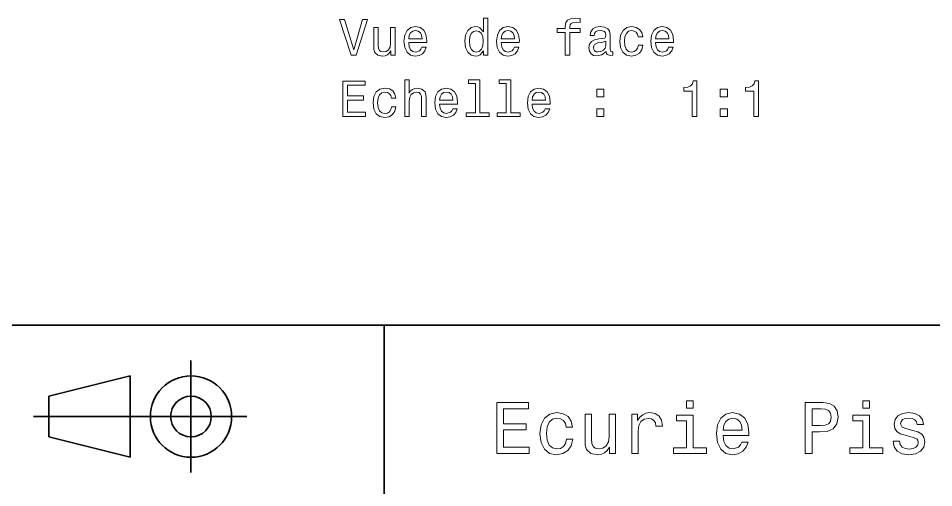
# Model space of a CAD drawing. Extents: x 0 to 297, y 0 to 210.
# Drawn here: x 126 to 216.1, y 54 to 100.2 of the extents above; entities that cross this region are included whole.
import ezdxf

# ---------------------------------------------------------------- set-up
doc = ezdxf.new("R2010")
doc.units = 0

msp = doc.modelspace()

# ---------------------------------------------------------------- linework, layer by layer
at = {"color": 7, "lineweight": 35}
for p, q in [((97, 70), (287, 70)), ((162, 10), (162, 70)), ((127.5, 61), (148.5, 61))]:
    msp.add_line(p, q, dxfattribs=at)
at = {"color": 7, "lineweight": 35, "ltscale": 0.275}
msp.add_line((143, 55.5), (143, 66.5), dxfattribs=at)
at = {"color": 7, "lineweight": 35, "ltscale": 0.206155}
for p, q in [((129, 63), (137, 65)), ((137, 57), (129, 59))]:
    msp.add_line(p, q, dxfattribs=at)
at = {"color": 7, "lineweight": 35, "ltscale": 0.2}
msp.add_line((137, 65), (137, 57), dxfattribs=at)
at = {"color": 7, "lineweight": 35, "ltscale": 0.1}
msp.add_line((129, 59), (129, 63), dxfattribs=at)
at = {"color": 7, "lineweight": 13}
for points in [[(159.890701, 100.064728), (159.013168, 97.084183), (158.110443, 100.064728), (157.631332, 100.064728), (158.761017, 96.559685), (159.265335, 96.559685), (160.369797, 100.064728)], [(171.777588, 96.978271), (171.777588, 96.559685), (172.22139, 96.559685), (172.22139, 100.180725), (171.782623, 100.180725), (171.782623, 98.854355), (171.444733, 99.23764), (171.237961, 99.328415), (171.000931, 99.363716), (170.57225, 99.262856), (170.239395, 98.980431), (170.022537, 98.526543), (169.946899, 97.916313), (170.022537, 97.306084), (170.239395, 96.847145), (170.57225, 96.559685), (171.000931, 96.463867), (171.237961, 96.499168), (171.449768, 96.589943)], [(179.83667, 98.798882), (179.83667, 96.559685), (180.280472, 96.559685), (180.280472, 98.798882), (181.289108, 98.798882), (181.289108, 99.177116), (180.280472, 99.177116), (180.280472, 99.343544), (180.315765, 99.545273), (180.431763, 99.681442), (180.628448, 99.762131), (180.910873, 99.792397), (181.289108, 99.772224), (181.289108, 100.155502), (180.809998, 100.180725), (180.376282, 100.13533), (180.0737, 99.999168), (179.892136, 99.762131), (179.83667, 99.42424), (179.83667, 99.177116), (179.024704, 99.177116), (179.024704, 98.798882)], [(163.09314, 99.267899), (162.649338, 99.267899), (162.649338, 97.704498), (162.598907, 97.341385), (162.452652, 97.07914), (162.225708, 96.917755), (161.928162, 96.867325), (161.691132, 96.907669), (161.539825, 97.028702), (161.454102, 97.235474), (161.433929, 97.527985), (161.433929, 99.267899), (160.990112, 99.267899), (160.990112, 97.48764), (161.005249, 97.12957), (161.101074, 96.832016), (161.393585, 96.559685), (161.862595, 96.463867), (162.114761, 96.499168), (162.331619, 96.589943), (162.518219, 96.746284), (162.66951, 96.973228), (162.66951, 96.559685), (163.09314, 96.559685)], [(164.429596, 97.785187), (166.204819, 97.785187), (166.209854, 97.991959), (166.129166, 98.57193), (165.907272, 99.005653), (165.554245, 99.267899), (165.08522, 99.363716), (164.626282, 99.262856), (164.273254, 98.980431), (164.04631, 98.5215), (163.965622, 97.916313), (164.041275, 97.295998), (164.268219, 96.842102), (164.616196, 96.559685), (165.070099, 96.463867), (165.46347, 96.529427), (165.786224, 96.700897), (166.023254, 96.973228), (166.159424, 97.336342), (165.720673, 97.336342), (165.629883, 97.134613), (165.498764, 96.983315), (165.125565, 96.862282), (164.838104, 96.917755), (164.621246, 97.094269), (164.480026, 97.381729), (164.429596, 97.770058)], [(173.537674, 97.785187), (175.312881, 97.785187), (175.317932, 97.991959), (175.237244, 98.57193), (175.015335, 99.005653), (174.662308, 99.267899), (174.193298, 99.363716), (173.73436, 99.262856), (173.381332, 98.980431), (173.154388, 98.5215), (173.0737, 97.916313), (173.149338, 97.295998), (173.376282, 96.842102), (173.724274, 96.559685), (174.178162, 96.463867), (174.571533, 96.529427), (174.894302, 96.700897), (175.131332, 96.973228), (175.267502, 97.336342), (174.828735, 97.336342), (174.737961, 97.134613), (174.606842, 96.983315), (174.233643, 96.862282), (173.946167, 96.917755), (173.729309, 97.094269), (173.588104, 97.381729), (173.537674, 97.770058)], [(183.866196, 96.912712), (183.866196, 96.897583), (183.891418, 96.726112), (183.967072, 96.605072), (184.28479, 96.509254), (184.531906, 96.549599), (184.531906, 96.89254), (184.425995, 96.877411), (184.28479, 96.94297), (184.259567, 97.144699), (184.259567, 98.546715), (184.199051, 98.904785), (184.022537, 99.156944), (183.714905, 99.308243), (183.281189, 99.363716), (182.857559, 99.3032), (182.544876, 99.131729), (182.34819, 98.864441), (182.282623, 98.511414), (182.282623, 98.481155), (182.681046, 98.481155), (182.716339, 98.69297), (182.827301, 98.844269), (183.00885, 98.935043), (183.266052, 98.970345), (183.513184, 98.945129), (183.689682, 98.869484), (183.795593, 98.738358), (183.830902, 98.556801), (183.81073, 98.344986), (183.730042, 98.239082), (183.528305, 98.188644), (183.150055, 98.1483), (182.716339, 98.057526), (182.408707, 97.896141), (182.227158, 97.643982), (182.171677, 97.270782), (182.222107, 96.937927), (182.378448, 96.690811), (182.630615, 96.53447), (182.978592, 96.478996), (183.447617, 96.5849)], [(187.018219, 98.370201), (187.45697, 98.370201), (187.366196, 98.773659), (187.149338, 99.091385), (186.811447, 99.288071), (186.372681, 99.363716), (185.888535, 99.262856), (185.520386, 98.980431), (185.288391, 98.5215), (185.207703, 97.906227), (185.283356, 97.295998), (185.510284, 96.842102), (185.868362, 96.559685), (186.357559, 96.463867), (186.791275, 96.539513), (187.129166, 96.751328), (187.36116, 97.084183), (187.462021, 97.527985), (187.038391, 97.527985), (186.962738, 97.245567), (186.821533, 97.033745), (186.619797, 96.902626), (186.372681, 96.862282), (186.065048, 96.927841), (185.84314, 97.12957), (185.70697, 97.457382), (185.661591, 97.921356), (185.70697, 98.375244), (185.84819, 98.703056), (186.075134, 98.904785), (186.372681, 98.975388), (186.634933, 98.93), (186.831619, 98.814011), (186.962738, 98.622368)], [(188.717789, 97.785187), (190.492996, 97.785187), (190.498047, 97.991959), (190.417358, 98.57193), (190.19545, 99.005653), (189.842422, 99.267899), (189.373398, 99.363716), (188.914474, 99.262856), (188.561447, 98.980431), (188.334503, 98.5215), (188.253815, 97.916313), (188.329453, 97.295998), (188.556396, 96.842102), (188.904388, 96.559685), (189.358276, 96.463867), (189.751648, 96.529427), (190.074417, 96.700897), (190.311447, 96.973228), (190.447617, 97.336342), (190.00885, 97.336342), (189.918076, 97.134613), (189.786957, 96.983315), (189.413757, 96.862282), (189.126282, 96.917755), (188.909424, 97.094269), (188.768219, 97.381729), (188.717789, 97.770058)], [(164.429596, 98.158386), (164.485077, 98.506371), (164.621246, 98.763573), (164.828018, 98.919914), (165.100357, 98.975388), (165.367645, 98.919914), (165.574417, 98.763573), (165.7005, 98.506371), (165.74588, 98.158386)], [(171.076569, 98.965302), (171.36908, 98.894699), (171.590988, 98.698013), (171.722107, 98.370201), (171.772537, 97.916313), (171.722107, 97.457382), (171.590988, 97.12957), (171.36908, 96.927841), (171.076569, 96.862282), (170.799194, 96.927841), (170.587387, 97.12957), (170.446167, 97.462425), (170.400787, 97.916313), (170.446167, 98.365158), (170.587387, 98.69297), (170.799194, 98.894699)], [(173.537674, 98.158386), (173.59314, 98.506371), (173.729309, 98.763573), (173.936081, 98.919914), (174.20842, 98.975388), (174.475708, 98.919914), (174.68248, 98.763573), (174.808563, 98.506371), (174.853958, 98.158386)], [(188.717789, 98.158386), (188.773254, 98.506371), (188.909424, 98.763573), (189.116196, 98.919914), (189.388535, 98.975388), (189.655823, 98.919914), (189.862595, 98.763573), (189.988678, 98.506371), (190.034058, 98.158386)], [(183.815765, 97.507813), (183.755249, 97.245567), (183.593872, 97.043831), (183.351791, 96.912712), (183.054245, 96.867325), (182.862595, 96.89254), (182.726425, 96.973228), (182.640701, 97.114441), (182.615479, 97.311127), (182.635651, 97.48764), (182.716339, 97.613716), (183.039108, 97.754929), (183.447617, 97.815445), (183.815765, 97.936485)], [(157.954102, 90.512856), (160.173111, 90.512856), (160.173111, 90.936485), (158.418076, 90.936485), (158.418076, 92.121643), (159.981476, 92.121643), (159.981476, 92.54023), (158.418076, 92.54023), (158.418076, 93.589226), (160.132767, 93.589226), (160.132767, 94.012856), (157.954102, 94.012856)], [(164.041275, 90.512856), (164.485077, 90.512856), (164.485077, 92.076256), (164.530472, 92.434326), (164.676712, 92.696571), (164.903671, 92.857956), (165.206253, 92.918472), (165.448334, 92.868042), (165.599625, 92.731873), (165.675278, 92.504929), (165.7005, 92.202339), (165.7005, 90.512856), (166.144302, 90.512856), (166.144302, 92.293114), (166.12413, 92.651184), (166.03334, 92.948738), (165.735794, 93.221069), (165.27182, 93.316887), (165.019653, 93.281586), (164.802795, 93.185768), (164.621246, 93.03447), (164.485077, 92.827698), (164.485077, 94.133896), (164.041275, 94.133896)], [(170.99588, 93.760696), (170.99588, 90.886055), (170.083054, 90.886055), (170.083054, 90.512856), (172.347473, 90.512856), (172.347473, 90.886055), (171.439682, 90.886055), (171.439682, 94.133896), (170.299911, 94.133896), (170.299911, 93.760696)], [(174.031906, 93.760696), (174.031906, 90.886055), (173.11908, 90.886055), (173.11908, 90.512856), (175.383484, 90.512856), (175.383484, 90.886055), (174.475708, 90.886055), (174.475708, 94.133896), (173.335938, 94.133896), (173.335938, 93.760696)], [(192.318649, 90.512856), (192.777588, 90.512856), (192.777588, 94.038071), (192.434647, 94.038071), (192.343872, 93.730438), (192.162308, 93.523666), (191.884933, 93.402626), (191.501648, 93.362282), (191.501648, 93.004211), (192.318649, 93.004211)], [(198.390686, 90.512856), (198.849625, 90.512856), (198.849625, 94.038071), (198.506683, 94.038071), (198.415909, 93.730438), (198.234344, 93.523666), (197.95697, 93.402626), (197.573685, 93.362282), (197.573685, 93.004211), (198.390686, 93.004211)], [(162.730026, 92.323372), (163.168793, 92.323372), (163.078018, 92.72683), (162.86116, 93.044556), (162.523254, 93.241241), (162.084503, 93.316887), (161.600357, 93.216026), (161.232193, 92.933601), (161.000214, 92.47467), (160.91951, 91.859398), (160.995163, 91.249168), (161.222107, 90.795273), (161.58017, 90.512856), (162.069366, 90.417038), (162.503082, 90.492683), (162.840988, 90.704498), (163.072968, 91.037354), (163.173843, 91.481155), (162.750214, 91.481155), (162.674561, 91.198738), (162.53334, 90.986916), (162.331619, 90.855797), (162.084503, 90.815453), (161.776871, 90.881012), (161.554962, 91.082741), (161.418793, 91.410553), (161.373398, 91.874527), (161.418793, 92.328415), (161.559998, 92.656227), (161.786957, 92.857956), (162.084503, 92.928558), (162.346741, 92.883171), (162.543427, 92.767181), (162.674561, 92.575539)], [(167.465622, 91.738358), (169.240845, 91.738358), (169.24588, 91.945129), (169.165192, 92.525101), (168.943283, 92.958824), (168.590271, 93.221069), (168.121246, 93.316887), (167.662308, 93.216026), (167.30928, 92.933601), (167.082336, 92.47467), (167.001648, 91.869484), (167.077301, 91.249168), (167.304245, 90.795273), (167.652222, 90.512856), (168.10611, 90.417038), (168.499481, 90.482597), (168.82225, 90.654068), (169.05928, 90.926399), (169.19545, 91.289513), (168.756683, 91.289513), (168.665909, 91.087784), (168.53479, 90.936485), (168.161591, 90.815453), (167.87413, 90.870926), (167.657272, 91.04744), (167.516052, 91.3349), (167.465622, 91.723228)], [(167.465622, 92.111557), (167.521103, 92.459541), (167.657272, 92.716743), (167.864044, 92.873085), (168.136368, 92.928558), (168.403671, 92.873085), (168.610443, 92.716743), (168.736511, 92.459541), (168.781906, 92.111557)], [(176.5737, 91.738358), (178.348907, 91.738358), (178.353958, 91.945129), (178.273254, 92.525101), (178.051361, 92.958824), (177.698334, 93.221069), (177.229309, 93.316887), (176.770386, 93.216026), (176.417358, 92.933601), (176.190414, 92.47467), (176.109711, 91.869484), (176.185364, 91.249168), (176.412308, 90.795273), (176.7603, 90.512856), (177.214188, 90.417038), (177.607559, 90.482597), (177.930328, 90.654068), (178.167358, 90.926399), (178.303528, 91.289513), (177.864761, 91.289513), (177.773987, 91.087784), (177.642853, 90.936485), (177.269653, 90.815453), (176.982193, 90.870926), (176.765335, 91.04744), (176.62413, 91.3349), (176.5737, 91.723228)], [(176.5737, 92.111557), (176.629166, 92.459541), (176.765335, 92.716743), (176.972107, 92.873085), (177.244446, 92.928558), (177.511734, 92.873085), (177.718506, 92.716743), (177.844589, 92.459541), (177.889984, 92.111557)], [(182.953369, 92.469627), (183.649338, 92.469627), (183.649338, 93.221069), (182.953369, 93.221069)], [(195.097473, 92.469627), (195.793427, 92.469627), (195.793427, 93.221069), (195.097473, 93.221069)], [(182.953369, 90.512856), (183.649338, 90.512856), (183.649338, 91.264297), (182.953369, 91.264297)], [(195.097473, 90.512856), (195.793427, 90.512856), (195.793427, 91.264297), (195.097473, 91.264297)], [(173.109512, 57.381123), (176.279541, 57.381123), (176.279541, 57.986309), (173.772339, 57.986309), (173.772339, 59.679394), (176.005768, 59.679394), (176.005768, 60.277374), (173.772339, 60.277374), (173.772339, 61.775936), (176.221893, 61.775936), (176.221893, 62.381123), (173.109512, 62.381123)], [(192.439484, 62.554031), (191.769455, 62.554031), (191.769455, 61.833572), (192.439484, 61.833572)], [(203.462524, 57.381123), (204.125351, 57.381123), (204.125351, 59.492073), (204.860229, 59.492073), (205.602295, 59.528095), (206.193085, 59.780258), (206.574921, 60.270172), (206.704605, 60.940201), (206.603745, 61.559795), (206.315552, 62.013687), (205.840057, 62.287464), (205.191635, 62.381123), (203.462524, 62.381123)], [(209.788177, 62.554031), (209.118149, 62.554031), (209.118149, 61.833572), (209.788177, 61.833572)], [(179.932281, 59.967579), (180.559082, 59.967579), (180.429398, 60.543945), (180.119598, 60.997837), (179.636887, 61.278816), (179.010086, 61.386887), (178.318436, 61.242794), (177.792511, 60.839336), (177.46109, 60.183716), (177.345825, 59.304752), (177.453888, 58.432995), (177.778091, 57.78458), (178.289627, 57.381123), (178.988464, 57.244236), (179.608063, 57.352303), (180.090775, 57.6549), (180.42218, 58.130402), (180.566284, 58.764408), (179.96109, 58.764408), (179.853027, 58.36095), (179.651291, 58.058357), (179.363113, 57.871037), (179.010086, 57.8134), (178.570602, 57.907059), (178.253601, 58.195244), (178.059082, 58.663544), (177.994232, 59.326366), (178.059082, 59.974781), (178.260803, 60.443081), (178.585007, 60.731266), (179.010086, 60.83213), (179.38472, 60.767288), (179.66571, 60.601585), (179.853027, 60.327808)], [(186.380402, 57.381123), (187.014404, 57.381123), (187.014404, 59.592937), (187.079254, 60.12608), (187.273773, 60.507923), (187.590775, 60.738472), (188.015854, 60.817722), (188.332855, 60.767288), (188.570602, 60.623199), (188.714691, 60.378242), (188.765121, 60.046829), (189.406342, 60.046829), (189.319885, 60.630402), (189.082123, 61.048271), (188.685883, 61.30043), (188.145538, 61.386887), (187.778091, 61.32925), (187.46109, 61.185158), (187.180115, 60.940201), (186.956772, 60.608788), (186.956772, 61.25), (186.380402, 61.25)], [(195.37175, 59.131844), (197.907776, 59.131844), (197.914978, 59.427231), (197.799713, 60.255764), (197.482712, 60.875359), (196.978378, 61.25), (196.30835, 61.386887), (195.65274, 61.242794), (195.148407, 60.839336), (194.824203, 60.183716), (194.708923, 59.319164), (194.817001, 58.432995), (195.141205, 57.78458), (195.638321, 57.381123), (196.286743, 57.244236), (196.848694, 57.337894), (197.309799, 57.582851), (197.648407, 57.971901), (197.842941, 58.490631), (197.216141, 58.490631), (197.086456, 58.20245), (196.899139, 57.986309), (196.365997, 57.8134), (195.955322, 57.892651), (195.645538, 58.14481), (195.443802, 58.555473), (195.37175, 59.110229)], [(205.01152, 61.76873), (205.443802, 61.725502), (205.760803, 61.588615), (205.94812, 61.336452), (206.01297, 60.940201), (205.940918, 60.522331), (205.746399, 60.270172), (205.414978, 60.140488), (204.96109, 60.104465), (204.125351, 60.104465), (204.125351, 61.76873)], [(214.060516, 59.636166), (213.44812, 59.780258), (212.994232, 59.945965), (212.842941, 60.28458), (212.886169, 60.522331), (213.03746, 60.695244), (213.282425, 60.803314), (213.635437, 60.846542), (213.97406, 60.803314), (214.240631, 60.67363), (214.413544, 60.479107), (214.485596, 60.219738), (215.105194, 60.219738), (215.105194, 60.23415), (214.997116, 60.70245), (214.701721, 61.069885), (214.240631, 61.30043), (213.635437, 61.386887), (213.023056, 61.30043), (212.57637, 61.062679), (212.29538, 60.709652), (212.208939, 60.262966), (212.273773, 59.830688), (212.475494, 59.528095), (212.806915, 59.311958), (213.289627, 59.16066), (213.995682, 58.987751), (214.427948, 58.807636), (214.543228, 58.663544), (214.586456, 58.447407), (214.521606, 58.180836), (214.348694, 57.979107), (214.067719, 57.849422), (213.693085, 57.806194), (213.296829, 57.849422), (213.008636, 58.000721), (212.814117, 58.245674), (212.734863, 58.584293), (212.122482, 58.584293), (212.223343, 58.007923), (212.518738, 57.590057), (212.98703, 57.337894), (213.635437, 57.244236), (214.312683, 57.337894), (214.809799, 57.590057), (215.112396, 57.993515), (215.220459, 58.519451), (215.141205, 58.973343), (214.917862, 59.283138), (214.55043, 59.484871)], [(184.788177, 61.25), (184.154175, 61.25), (184.154175, 59.016571), (184.082123, 58.497837), (183.873199, 58.123196), (183.548996, 57.892651), (183.123917, 57.820602), (182.785294, 57.878242), (182.569168, 58.051151), (182.446686, 58.346542), (182.417862, 58.764408), (182.417862, 61.25), (181.783859, 61.25), (181.783859, 58.706772), (181.805481, 58.195244), (181.942368, 57.770172), (182.360229, 57.381123), (183.030258, 57.244236), (183.390488, 57.294666), (183.700287, 57.424351), (183.966858, 57.647694), (184.182999, 57.971901), (184.182999, 57.381123), (184.788177, 57.381123)], [(192.417862, 57.914265), (192.417862, 61.120316), (190.789627, 61.120316), (190.789627, 60.579971), (191.783859, 60.579971), (191.783859, 57.914265), (190.48703, 57.914265), (190.48703, 57.381123), (193.729111, 57.381123), (193.729111, 57.914265)], [(195.37175, 59.664986), (195.451004, 60.162102), (195.645538, 60.529537), (195.940918, 60.75288), (196.329971, 60.83213), (196.711807, 60.75288), (197.007202, 60.529537), (197.187317, 60.162102), (197.252167, 59.664986)], [(209.766571, 57.914265), (209.766571, 61.120316), (208.138321, 61.120316), (208.138321, 60.579971), (209.132568, 60.579971), (209.132568, 57.914265), (207.835724, 57.914265), (207.835724, 57.381123), (211.077805, 57.381123), (211.077805, 57.914265)]]:
    msp.add_lwpolyline(points, close=True, dxfattribs=at)
at = {"color": 7, "lineweight": 35}
for radius in [4, 2]:
    msp.add_circle((143, 61), radius, dxfattribs=at)

doc.saveas('drawing.dxf')
